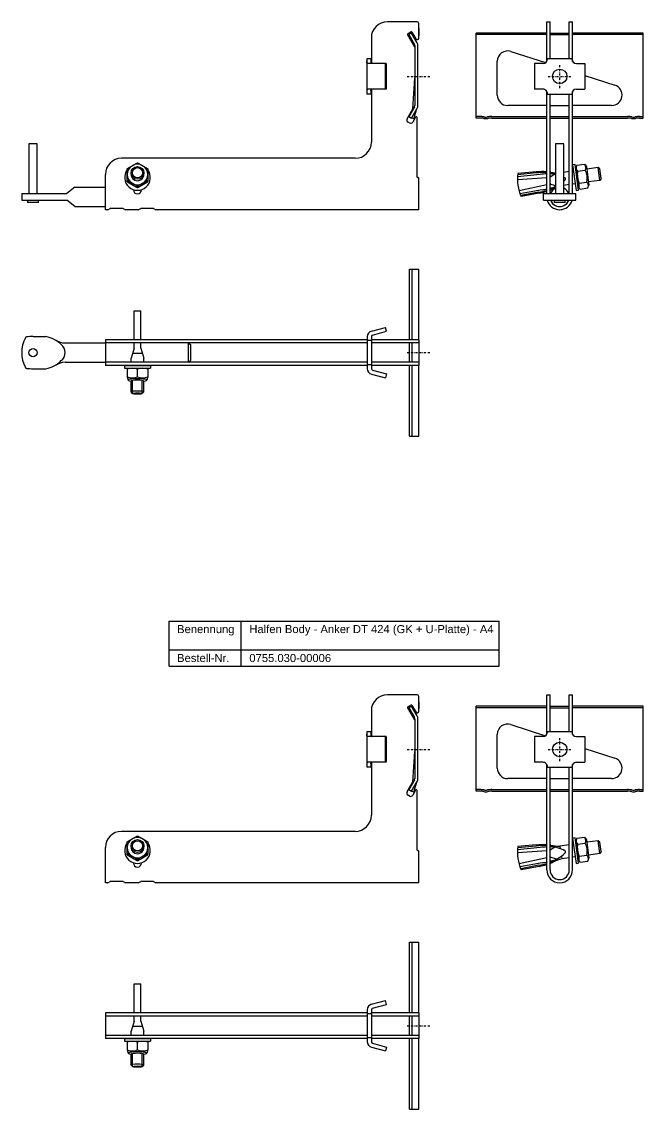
# Model space of a CAD drawing. Header units: millimetres. Extents: x 2245 to 3626, y -1202 to 170.
# Drawn here: x 2499 to 2885, y -1068 to -391 of the extents above; entities that cross this region are included whole.
import ezdxf

# ---------------------------------------------------------------- set-up
doc = ezdxf.new("R2010")
doc.units = ezdxf.units.MM
doc.header["$LTSCALE"] = 10
doc.linetypes.add('STRICHPUNKT2', pattern=[0.5, 0.25, -0.125, 0, -0.125])
doc.layers.add('HALFEN', color=2, linetype='Continuous')
doc.styles.add('ARIAL50', font='ARIAL.TTF', dxfattribs={"height": 5})

msp = doc.modelspace()

# ---------------------------------------------------------------- linework, layer by layer
at = {"layer": 'HALFEN'}
for p, q in [((2744.66, -390.86), (2726.16, -390.86)), ((2744.66, -390.86), (2726.16, -390.86)), ((2745.66, -395.12), (2745.66, -391.86)), ((2745.66, -401.04), (2745.66, -391.86)), ((2825.34, -415.52), (2825.34, -390.86)), ((2825.34, -390.86), (2827.34, -390.86)), ((2827.34, -413.85), (2827.34, -390.86)), ((2839.34, -413.86), (2839.34, -390.86)), ((2839.34, -390.86), (2841.34, -390.86)), ((2841.34, -415.51), (2841.34, -390.86)), ((2745.66, -395.12), (2745.66, -399.56)), ((2781.34, -450.86), (2781.34, -397.87)), ((2825.34, -397.87), (2781.34, -397.87)), ((2825.34, -398.87), (2781.34, -398.87)), ((2827.34, -397.87), (2839.34, -397.87)), ((2827.34, -398.87), (2839.34, -398.87)), ((2885.34, -397.87), (2841.34, -397.87)), ((2885.34, -398.87), (2841.34, -398.87)), ((2885.34, -450.86), (2885.34, -397.87)), ((2716.16, -400.86), (2716.16, -416.6)), ((2803.03, -409.31), (2824.56, -416.31)), ((2713.33, -413.86), (2713.33, -435.86)), ((2715.83, -413.86), (2713.33, -413.86)), ((2725.33, -416.86), (2714.11, -416.86)), ((2715.83, -413.86), (2715.83, -415.86)), ((2724.68, -416.86), (2724.68, -432.86)), ((2725.33, -416.86), (2725.33, -432.86)), ((2794.52, -436.49), (2794.52, -415.49)), ((2817.63, -416.84), (2817.62, -432.84)), ((2822.84, -416.85), (2817.63, -416.84)), ((2840.84, -413.86), (2825.84, -413.85)), ((2843.84, -416.86), (2849.05, -416.87)), ((2849.05, -416.87), (2849.04, -432.87)), ((2849.05, -424.26), (2867.66, -430.31)), ((2725.33, -432.86), (2714.11, -432.86)), ((2716.16, -433.11), (2716.16, -465.86)), ((2822.83, -432.85), (2817.62, -432.84)), ((2843.83, -432.86), (2849.04, -432.87)), ((2715.83, -435.86), (2713.33, -435.86)), ((2715.83, -433.86), (2715.83, -435.86)), ((2825.34, -497.86), (2825.34, -434.2)), ((2825.83, -435.85), (2840.83, -435.86)), ((2827.34, -497.86), (2827.34, -435.85)), ((2839.34, -497.86), (2839.34, -435.86)), ((2841.34, -497.86), (2841.34, -434.19)), ((2825.34, -442.99), (2801.02, -442.99)), ((2827.34, -442.99), (2839.34, -442.99)), ((2865.65, -442.99), (2841.34, -442.99)), ((2744.66, -487.56), (2744.66, -450.41)), ((2783.59, -449.86), (2781.34, -449.86)), ((2783.59, -450.86), (2781.34, -450.86)), ((2791.09, -449.86), (2825.34, -449.86)), ((2791.09, -450.86), (2825.34, -450.86)), ((2827.34, -449.86), (2839.34, -449.86)), ((2827.34, -450.86), (2839.34, -450.86)), ((2841.34, -449.86), (2875.59, -449.86)), ((2841.34, -450.86), (2875.59, -450.86)), ((2883.09, -449.86), (2885.34, -449.86)), ((2883.09, -450.86), (2885.34, -450.86)), ((2503.16, -466.86), (2503.16, -497.86)), ((2508.16, -466.86), (2503.16, -466.86)), ((2508.16, -497.86), (2508.16, -466.86)), ((2830.84, -466.86), (2830.84, -497.86)), ((2835.84, -466.86), (2830.84, -466.86)), ((2835.84, -497.86), (2835.84, -466.86)), ((2706.16, -475.86), (2560.66, -475.86)), ((2842.92, -479.79), (2841.34, -480.01)), ((2841.34, -480.01), (2843.56, -495.86)), ((2845.15, -495.63), (2842.92, -479.79)), ((2843.97, -480.14), (2843.23, -481.97)), ((2843.97, -480.14), (2848.75, -479.47)), ((2848.75, -479.47), (2849.96, -481.02)), ((2550.66, -507.86), (2550.66, -485.86)), ((2566.66, -485.74), (2566.65, -484.94)), ((2574.66, -485.74), (2574.66, -484.94)), ((2821.18, -485.92), (2807.14, -487.35)), ((2818.73, -484.29), (2807.31, -485.37)), ((2818.79, -484.99), (2807.37, -486.07)), ((2830.39, -485.65), (2827.34, -487.63)), ((2829.37, -485.56), (2830.39, -485.65)), ((2839.34, -484.18), (2835.84, -484.67)), ((2841.87, -483.82), (2841.34, -483.9)), ((2843.21, -481.81), (2844.82, -493.3)), ((2844.49, -483.86), (2849.27, -483.19)), ((2849.96, -481.02), (2851.58, -492.51)), ((2857.27, -481.66), (2850.19, -482.65)), ((2858.38, -489.58), (2857.27, -481.66)), ((2858.4, -482.51), (2857.27, -481.66)), ((2859.23, -488.45), (2858.4, -482.51)), ((2531.66, -493.86), (2526.66, -497.86)), ((2531.66, -493.86), (2550.66, -493.86)), ((2745.36, -487.86), (2744.96, -487.86)), ((2745.66, -507.86), (2745.66, -488.16)), ((2825.34, -488.05), (2807.06, -489.22)), ((2825.34, -492.36), (2808.04, -496.15)), ((2827.34, -491.42), (2827.41, -491.91)), ((2827.41, -491.91), (2827.34, -491.93)), ((2830.84, -492.97), (2827.41, -491.91)), ((2830.49, -493.52), (2830.84, -493.39)), ((2839.34, -492.25), (2835.84, -492.75)), ((2842.98, -491.74), (2841.34, -491.97)), ((2846.06, -495.01), (2844.84, -493.46)), ((2845.53, -491.29), (2850.31, -490.62)), ((2850.84, -494.34), (2851.58, -492.51)), ((2858.38, -489.58), (2851.3, -490.57)), ((2859.23, -488.45), (2858.38, -489.58)), ((2498.66, -497.86), (2526.66, -497.86)), ((2498.66, -497.86), (2498.66, -501.86)), ((2568.16, -495.56), (2568.16, -495.39)), ((2573.16, -495.56), (2573.16, -495.39)), ((2822.51, -495.43), (2808.63, -497.92)), ((2820.47, -496.98), (2809.2, -499.09)), ((2820.59, -497.62), (2809.31, -499.73)), ((2823.34, -497.86), (2843.34, -497.86)), ((2823.34, -501.86), (2823.34, -497.86)), ((2843.34, -501.86), (2843.34, -497.86)), ((2843.56, -495.86), (2845.15, -495.63)), ((2846.06, -495.01), (2850.84, -494.34)), ((2498.66, -501.86), (2526.66, -501.86)), ((2502.16, -501.86), (2502.16, -503.36)), ((2509.16, -503.36), (2502.16, -503.36)), ((2509.16, -503.36), (2509.16, -501.86)), ((2531.66, -505.86), (2526.66, -501.86)), ((2531.66, -505.86), (2550.66, -505.86)), ((2552.16, -507.86), (2553.66, -507.06)), ((2561.66, -507.06), (2553.66, -507.06)), ((2561.66, -507.06), (2563.16, -507.86)), ((2571.16, -507.86), (2572.66, -507.06)), ((2580.66, -507.06), (2572.66, -507.06)), ((2580.66, -507.06), (2582.16, -507.86)), ((2823.34, -501.86), (2843.34, -501.86)), ((2829.84, -501.86), (2829.84, -503.36)), ((2836.84, -503.36), (2829.84, -503.36)), ((2836.84, -503.36), (2836.84, -501.86)), ((2552.16, -507.86), (2550.66, -507.86)), ((2571.16, -507.86), (2563.16, -507.86)), ((2745.66, -507.86), (2582.16, -507.86)), ((2739.93, -588.83), (2739.93, -544.83)), ((2739.93, -544.83), (2745.66, -544.83)), ((2741.66, -588.83), (2741.66, -544.83)), ((2745.66, -588.83), (2745.66, -544.83)), ((2568.66, -570.81), (2572.66, -570.81)), ((2568.66, -588.83), (2568.66, -570.81)), ((2572.66, -588.83), (2572.66, -570.81)), ((2716.25, -583.47), (2725.01, -581.12)), ((2725.66, -583.54), (2725.01, -581.12)), ((2505.66, -586.83), (2513.66, -586.83)), ((2713.66, -588.83), (2550.66, -588.83)), ((2550.66, -588.83), (2550.66, -604.83)), ((2713.66, -586.85), (2713.66, -606.82)), ((2716.16, -586.85), (2716.16, -606.82)), ((2745.66, -588.83), (2716.16, -588.83)), ((2716.16, -588.83), (2716.16, -590.83)), ((2716.9, -585.89), (2725.66, -583.54)), ((2745.66, -588.83), (2745.66, -604.83)), ((2525.67, -590.83), (2550.66, -590.83)), ((2713.66, -590.83), (2550.66, -590.83)), ((2568.66, -594.06), (2566.66, -600.31)), ((2568.66, -594.06), (2568.66, -590.83)), ((2572.66, -594.06), (2572.66, -590.83)), ((2572.66, -594.06), (2574.66, -600.31)), ((2602.26, -590.83), (2602.26, -602.83)), ((2602.26, -590.83), (2603.66, -591.83)), ((2603.66, -591.83), (2603.66, -601.83)), ((2716.16, -589.33), (2713.66, -589.33)), ((2745.66, -590.83), (2716.16, -590.83)), ((2716.16, -590.83), (2716.16, -602.83)), ((2739.93, -602.83), (2739.93, -590.83)), ((2741.66, -602.83), (2741.66, -590.83)), ((2566.66, -602.83), (2566.66, -600.31)), ((2573.7, -597.31), (2567.66, -597.31)), ((2574.66, -602.83), (2574.66, -600.31)), ((2602.26, -602.83), (2603.66, -601.83)), ((2505.66, -606.83), (2513.66, -606.83)), ((2525.67, -602.83), (2550.66, -602.83)), ((2713.66, -602.83), (2550.66, -602.83)), ((2713.66, -604.83), (2550.66, -604.83)), ((2562.66, -604.83), (2578.66, -604.83)), ((2562.66, -604.83), (2562.66, -606.42)), ((2562.66, -606.42), (2578.66, -606.42)), ((2564.86, -606.42), (2564.16, -607.16)), ((2564.16, -607.16), (2564.16, -611.94)), ((2564.86, -606.42), (2576.46, -606.42)), ((2570.66, -611.94), (2570.66, -607.16)), ((2576.46, -606.42), (2577.16, -607.16)), ((2577.16, -607.16), (2577.16, -611.94)), ((2578.66, -604.83), (2578.66, -606.42)), ((2716.16, -604.33), (2713.66, -604.33)), ((2745.66, -602.83), (2716.16, -602.83)), ((2716.16, -602.83), (2716.16, -604.83)), ((2745.66, -604.83), (2716.16, -604.83)), ((2716.9, -607.78), (2725.66, -610.13)), ((2739.93, -648.83), (2739.93, -604.83)), ((2741.66, -648.83), (2741.66, -604.83)), ((2745.66, -648.83), (2745.66, -604.83)), ((2564.16, -611.94), (2564.86, -613.96)), ((2566.66, -621.31), (2566.66, -614.54)), ((2567.66, -622.31), (2567.66, -614.2)), ((2573.66, -622.31), (2573.66, -614.2)), ((2574.66, -621.31), (2574.66, -614.54)), ((2577.16, -611.94), (2576.46, -613.96)), ((2716.25, -610.2), (2725.01, -612.54)), ((2725.66, -610.13), (2725.01, -612.54)), ((2567.66, -622.31), (2566.66, -621.31)), ((2573.66, -622.31), (2574.66, -621.31)), ((2739.93, -648.83), (2745.66, -648.83)), ((2590.29, -763.93), (2795.66, -763.93)), ((2590.29, -791.93), (2590.29, -763.93)), ((2635.25, -791.93), (2635.25, -763.93)), ((2795.66, -791.93), (2795.66, -763.93)), ((2590.29, -781.93), (2795.66, -781.93)), ((2590.29, -791.93), (2795.66, -791.93)), ((2744.66, -809.86), (2726.16, -809.86)), ((2744.66, -809.86), (2726.16, -809.86)), ((2745.66, -814.12), (2745.66, -810.86)), ((2745.66, -820.04), (2745.66, -810.86)), ((2825.34, -834.52), (2825.34, -809.86)), ((2825.34, -809.86), (2827.34, -809.86)), ((2827.34, -832.85), (2827.34, -809.86)), ((2839.34, -832.86), (2839.34, -809.86)), ((2839.34, -809.86), (2841.34, -809.86)), ((2841.34, -834.51), (2841.34, -809.86)), ((2745.66, -814.12), (2745.66, -818.57)), ((2781.34, -869.86), (2781.34, -816.87)), ((2825.34, -816.87), (2781.34, -816.87)), ((2825.34, -817.87), (2781.34, -817.87)), ((2827.34, -816.87), (2839.34, -816.87)), ((2827.34, -817.87), (2839.34, -817.87)), ((2885.34, -816.87), (2841.34, -816.87)), ((2885.34, -817.87), (2841.34, -817.87)), ((2885.34, -869.86), (2885.34, -816.87)), ((2716.16, -819.86), (2716.16, -835.6)), ((2803.03, -828.31), (2824.56, -835.31)), ((2713.33, -832.86), (2713.33, -854.86)), ((2715.83, -832.86), (2713.33, -832.86)), ((2725.33, -835.86), (2714.11, -835.86)), ((2715.83, -832.86), (2715.83, -834.86)), ((2724.68, -835.86), (2724.68, -851.86)), ((2725.33, -835.86), (2725.33, -851.86)), ((2794.52, -855.5), (2794.52, -834.5)), ((2817.63, -835.85), (2817.62, -851.85)), ((2822.84, -835.85), (2817.63, -835.85)), ((2840.84, -832.86), (2825.84, -832.85)), ((2843.84, -835.87), (2849.05, -835.87)), ((2849.05, -835.87), (2849.04, -851.87)), ((2849.05, -843.27), (2867.66, -849.31)), ((2725.33, -851.86), (2714.11, -851.86)), ((2715.83, -852.86), (2715.83, -854.86)), ((2716.16, -852.12), (2716.16, -884.86)), ((2822.83, -851.85), (2817.62, -851.85)), ((2843.83, -851.87), (2849.04, -851.87)), ((2715.83, -854.86), (2713.33, -854.86)), ((2825.34, -918.86), (2825.34, -853.2)), ((2825.83, -854.85), (2840.83, -854.86)), ((2827.34, -918.86), (2827.34, -854.85)), ((2839.34, -918.86), (2839.34, -854.86)), ((2841.34, -918.86), (2841.34, -853.19)), ((2825.34, -862), (2801.02, -862)), ((2827.34, -862), (2839.34, -862)), ((2865.65, -862), (2841.34, -862)), ((2744.66, -906.56), (2744.66, -869.41)), ((2783.59, -868.86), (2781.34, -868.86)), ((2783.59, -869.86), (2781.34, -869.86)), ((2791.09, -868.86), (2825.34, -868.86)), ((2791.09, -869.86), (2825.34, -869.86)), ((2827.34, -868.86), (2839.34, -868.86)), ((2827.34, -869.86), (2839.34, -869.86)), ((2841.34, -868.86), (2875.59, -868.86)), ((2841.34, -869.86), (2875.59, -869.86)), ((2883.09, -868.86), (2885.34, -868.86)), ((2883.09, -869.86), (2885.34, -869.86)), ((2706.16, -894.86), (2560.66, -894.86)), ((2842.92, -898.79), (2841.34, -899.01)), ((2841.34, -899.01), (2843.56, -914.86)), ((2845.15, -914.64), (2842.92, -898.79)), ((2843.97, -899.14), (2843.23, -900.97)), ((2843.97, -899.14), (2848.75, -898.47)), ((2848.75, -898.47), (2849.96, -900.02)), ((2849.96, -900.02), (2851.58, -911.51)), ((2550.66, -926.86), (2550.66, -904.86)), ((2566.66, -904.74), (2566.65, -903.94)), ((2574.66, -904.74), (2574.66, -903.94)), ((2745.36, -906.86), (2744.96, -906.86)), ((2825.34, -907.05), (2807.06, -908.22)), ((2821.18, -904.92), (2807.14, -906.35)), ((2818.73, -903.29), (2807.31, -904.37)), ((2818.79, -903.99), (2807.37, -905.07)), ((2830.39, -904.65), (2827.34, -906.64)), ((2830.39, -904.65), (2827.34, -906.64)), ((2830.39, -904.65), (2827.34, -906.64)), ((2830.39, -904.65), (2827.34, -906.64)), ((2830.39, -904.65), (2827.34, -906.64)), ((2830.39, -904.65), (2827.34, -906.64)), ((2829.37, -904.56), (2830.39, -904.65)), ((2829.37, -904.56), (2830.39, -904.65)), ((2829.37, -904.56), (2830.39, -904.65)), ((2829.37, -904.56), (2830.39, -904.65)), ((2829.37, -904.56), (2830.39, -904.65)), ((2829.37, -904.56), (2830.39, -904.65)), ((2839.34, -903.18), (2833.5, -904)), ((2833.5, -904), (2833.74, -905.7)), ((2841.87, -902.82), (2841.34, -902.9)), ((2843.21, -900.82), (2844.82, -912.3)), ((2844.49, -902.86), (2849.27, -902.19)), ((2857.27, -900.66), (2850.19, -901.65)), ((2858.38, -908.58), (2857.27, -900.66)), ((2858.4, -901.51), (2857.27, -900.66)), ((2859.23, -907.45), (2858.4, -901.51)), ((2745.66, -926.86), (2745.66, -907.16)), ((2825.34, -911.37), (2808.04, -915.15)), ((2827.34, -910.42), (2827.41, -910.91)), ((2827.34, -910.42), (2827.41, -910.91)), ((2827.34, -910.42), (2827.41, -910.91)), ((2827.34, -910.42), (2827.41, -910.91)), ((2827.41, -910.91), (2827.34, -910.93)), ((2827.41, -910.91), (2827.34, -910.93)), ((2827.41, -910.91), (2827.34, -910.93)), ((2827.41, -910.91), (2827.34, -910.93)), ((2830.84, -911.97), (2827.41, -910.91)), ((2830.84, -911.97), (2827.41, -910.91)), ((2830.84, -911.97), (2827.41, -910.91)), ((2830.84, -911.97), (2827.41, -910.91)), ((2830.84, -911.97), (2827.41, -910.91)), ((2831.44, -912.15), (2827.41, -910.91)), ((2830.49, -912.52), (2831.44, -912.15)), ((2830.49, -912.52), (2830.84, -912.39)), ((2830.49, -912.52), (2830.84, -912.39)), ((2830.49, -912.52), (2830.84, -912.39)), ((2830.49, -912.52), (2830.84, -912.39)), ((2830.49, -912.52), (2830.84, -912.39)), ((2834.38, -910.22), (2834.62, -911.92)), ((2839.34, -911.26), (2834.62, -911.92)), ((2842.98, -910.74), (2841.34, -910.98)), ((2846.06, -914.01), (2844.84, -912.46)), ((2845.53, -910.29), (2850.31, -909.62)), ((2846.06, -914.01), (2850.84, -913.34)), ((2850.84, -913.34), (2851.58, -911.51)), ((2858.38, -908.58), (2851.3, -909.57)), ((2859.23, -907.45), (2858.38, -908.58)), ((2568.16, -914.56), (2568.16, -914.39)), ((2573.16, -914.56), (2573.16, -914.39)), ((2822.51, -914.43), (2808.63, -916.92)), ((2820.47, -915.98), (2809.2, -918.09)), ((2820.59, -916.62), (2809.31, -918.73)), ((2843.56, -914.86), (2845.15, -914.64)), ((2552.16, -926.86), (2550.66, -926.86)), ((2552.16, -926.86), (2553.66, -926.06)), ((2561.66, -926.06), (2553.66, -926.06)), ((2561.66, -926.06), (2563.16, -926.86)), ((2571.16, -926.86), (2563.16, -926.86)), ((2571.16, -926.86), (2572.66, -926.06)), ((2580.66, -926.06), (2572.66, -926.06)), ((2580.66, -926.06), (2582.16, -926.86)), ((2745.66, -926.86), (2582.16, -926.86)), ((2739.93, -1007.84), (2739.93, -963.84)), ((2739.93, -963.84), (2745.66, -963.84)), ((2741.66, -1007.84), (2741.66, -963.84)), ((2745.66, -1007.84), (2745.66, -963.84)), ((2568.66, -989.82), (2572.66, -989.82)), ((2568.66, -1007.84), (2568.66, -989.82)), ((2572.66, -1007.84), (2572.66, -989.82)), ((2716.25, -1002.47), (2725.01, -1000.13)), ((2725.66, -1002.54), (2725.01, -1000.13)), ((2713.66, -1007.84), (2550.66, -1007.84)), ((2550.66, -1007.84), (2550.66, -1023.84)), ((2713.66, -1005.85), (2713.66, -1025.82)), ((2716.16, -1008.34), (2713.66, -1008.34)), ((2716.16, -1005.85), (2716.16, -1025.82)), ((2745.66, -1007.84), (2716.16, -1007.84)), ((2716.16, -1007.84), (2716.16, -1009.84)), ((2716.9, -1004.89), (2725.66, -1002.54)), ((2745.66, -1007.84), (2745.66, -1023.84)), ((2713.66, -1009.84), (2550.66, -1009.84)), ((2568.66, -1013.07), (2566.66, -1019.32)), ((2568.66, -1013.07), (2568.66, -1009.84)), ((2572.66, -1013.07), (2572.66, -1009.84)), ((2572.66, -1013.07), (2574.66, -1019.32)), ((2745.66, -1009.84), (2716.16, -1009.84)), ((2716.16, -1009.84), (2716.16, -1021.84)), ((2739.93, -1021.84), (2739.93, -1009.84)), ((2741.66, -1021.84), (2741.66, -1009.84)), ((2713.66, -1021.84), (2550.66, -1021.84)), ((2566.66, -1021.84), (2566.66, -1019.32)), ((2573.7, -1016.32), (2567.66, -1016.32)), ((2574.66, -1021.84), (2574.66, -1019.32)), ((2745.66, -1021.84), (2716.16, -1021.84)), ((2716.16, -1021.84), (2716.16, -1023.84)), ((2713.66, -1023.84), (2550.66, -1023.84)), ((2562.66, -1023.84), (2578.66, -1023.84)), ((2562.66, -1023.84), (2562.66, -1025.42)), ((2562.66, -1025.42), (2578.66, -1025.42)), ((2564.86, -1025.42), (2564.16, -1026.16)), ((2564.16, -1026.16), (2564.16, -1030.94)), ((2564.86, -1025.42), (2576.46, -1025.42)), ((2570.66, -1030.94), (2570.66, -1026.16)), ((2576.46, -1025.42), (2577.16, -1026.16)), ((2577.16, -1026.16), (2577.16, -1030.94)), ((2578.66, -1023.84), (2578.66, -1025.42)), ((2716.16, -1023.34), (2713.66, -1023.34)), ((2745.66, -1023.84), (2716.16, -1023.84)), ((2716.9, -1026.78), (2725.66, -1029.13)), ((2739.93, -1067.84), (2739.93, -1023.84)), ((2741.66, -1067.84), (2741.66, -1023.84)), ((2745.66, -1067.84), (2745.66, -1023.84)), ((2564.16, -1030.94), (2564.86, -1032.96)), ((2566.66, -1040.32), (2566.66, -1033.55)), ((2567.66, -1041.32), (2567.66, -1033.2)), ((2573.66, -1041.32), (2573.66, -1033.2)), ((2574.66, -1040.32), (2574.66, -1033.55)), ((2577.16, -1030.94), (2576.46, -1032.96)), ((2716.25, -1029.2), (2725.01, -1031.55)), ((2725.66, -1029.13), (2725.01, -1031.55)), ((2567.66, -1041.32), (2566.66, -1040.32)), ((2573.66, -1041.32), (2574.66, -1040.32)), ((2739.93, -1067.84), (2745.66, -1067.84))]:
    msp.add_line(p, q, dxfattribs=at)
at = {"layer": 'HALFEN', "extrusion": (0, 1, 0)}
for p, q in [((2743.13, -406.4), (2738.81, -398.91)), ((2738.99, -398.22), (2740.72, -397.22)), ((2741.13, -397.87), (2739.4, -398.87)), ((2739.4, -398.87), (2742.93, -404.98)), ((2744.66, -403.98), (2741.13, -397.87)), ((2741.41, -397.41), (2743.79, -401.54)), ((2743.13, -405.73), (2743.13, -442.99)), ((2745.13, -442.99), (2745.13, -405.73)), ((2742, -445.14), (2743.13, -426.02)), ((2738.44, -451.31), (2742, -445.14)), ((2742.93, -443.74), (2739.4, -449.86)), ((2741.13, -450.86), (2744.66, -444.74)), ((2742.54, -451.36), (2744.44, -445.12)), ((2739.86, -453.86), (2738.99, -453.36)), ((2739.4, -449.86), (2741.12, -450.85)), ((2741.13, -450.86), (2741.12, -450.85)), ((2741.48, -450.98), (2741.13, -450.86)), ((2742.54, -451.36), (2741.48, -450.98)), ((2743.72, -450.16), (2741.91, -453.31)), ((2564.26, -490.43), (2564.26, -489.69)), ((2570.66, -494.09), (2570.66, -493.36)), ((2577.06, -490.43), (2577.06, -489.69)), ((2743.13, -825.4), (2738.81, -817.91)), ((2738.99, -817.22), (2740.72, -816.22)), ((2741.13, -816.87), (2739.4, -817.87)), ((2739.4, -817.87), (2742.93, -823.99)), ((2744.66, -822.99), (2741.13, -816.87)), ((2741.41, -816.41), (2743.79, -820.54)), ((2743.13, -824.74), (2743.13, -862)), ((2745.13, -862), (2745.13, -824.74)), ((2742, -864.14), (2743.13, -845.03)), ((2738.44, -870.31), (2742, -864.14)), ((2742.93, -862.75), (2739.4, -868.86)), ((2741.13, -869.86), (2744.66, -863.75)), ((2742.54, -870.36), (2744.44, -864.13)), ((2739.86, -872.86), (2738.99, -872.36)), ((2739.4, -868.86), (2741.12, -869.85)), ((2741.13, -869.86), (2741.12, -869.85)), ((2741.48, -869.98), (2741.13, -869.86)), ((2742.54, -870.36), (2741.48, -869.98)), ((2743.72, -869.16), (2741.91, -872.31)), ((2564.26, -909.43), (2564.26, -908.69)), ((2570.66, -913.09), (2570.66, -912.36)), ((2577.06, -909.43), (2577.06, -908.69))]:
    msp.add_line(p, q, dxfattribs=at)
at = {"layer": 'HALFEN', "color": 1, "linetype": 'STRICHPUNKT2', "ltscale": 0.5}
for p, q in [((2833.34, -432.11), (2833.34, -417.61)), ((2738.41, -424.86), (2752.91, -424.86)), ((2826.09, -424.86), (2840.59, -424.86)), ((2738.41, -596.83), (2752.91, -596.83)), ((2833.34, -851.11), (2833.34, -836.61)), ((2738.41, -843.86), (2752.91, -843.86)), ((2826.09, -843.86), (2840.59, -843.86)), ((2738.41, -1015.84), (2752.91, -1015.84))]:
    msp.add_line(p, q, dxfattribs=at)
at = {"layer": 'HALFEN'}
for centre, radius in [((2833.34, -424.86), 4.5), ((2505.66, -596.83), 2.55), ((2833.34, -843.86), 4.5)]:
    msp.add_circle(centre, radius, dxfattribs=at)
for centre, radius, start, end in [((2726.16, -400.86), 10, 90, 180), ((2744.66, -391.86), 1, 0, 90), ((2739.24, -398.66), 0.5, 120, 210), ((2740.97, -397.66), 0.5, 30, 120), ((2741.63, -405.73), 1.5, 0, 30), ((2744.66, -401.04), 1, 210, 0), ((2741.63, -405.73), 3.5, 360, 30), ((2801.02, -415.49), 6.5, 72, 180), ((2822.84, -413.85), 3, 269.95559, 359.95559), ((2843.84, -413.86), 3, 179.95559, 269.95559), ((2822.83, -435.85), 3, 359.95559, 89.95559), ((2843.83, -435.86), 3, 89.95559, 179.95559), ((2865.65, -436.49), 6.5, 270, 72), ((2801.02, -436.49), 6.5, 180, 270), ((2741.63, -442.99), 1.5, 330, 360), ((2741.63, -442.99), 3.5, 330, 0), ((2739.74, -452.06), 1.5, 150, 240), ((2740.61, -452.56), 1.5, 240, 330), ((2744.16, -450.41), 0.5, 0, 150), ((2783.59, -465.86), 16, 80.36636, 90), ((2783.59, -465.86), 15, 80.36636, 90), ((2787.34, -443.77), 7.41, 260.36636, 279.63364), ((2787.34, -443.77), 6.41, 260.36636, 279.63364), ((2791.09, -465.86), 16, 90, 99.63364), ((2791.09, -465.86), 15, 90, 99.63364), ((2875.59, -465.86), 16, 80.36636, 90), ((2875.59, -465.86), 15, 80.36636, 90), ((2879.34, -443.77), 7.41, 260.36636, 279.63364), ((2879.34, -443.77), 6.41, 260.36636, 279.63364), ((2883.09, -465.86), 16, 90, 99.63364), ((2883.09, -465.86), 15, 90, 99.63364), ((2706.16, -465.86), 10, 270, 0), ((2560.66, -485.86), 10, 90, 180), ((2846.94, -481.62), 3.32, 162.43847, 222.43847), ((2846.3, -481.71), 3.32, 333.56153, 33.56153), ((2570.66, -487.79), 8, 143.1301, 36.8699), ((2833.87, -488.98), 26.8, 172.24397, 203.64347), ((2822.73, -526.44), 42.29, 86.47165, 95.44157), ((2822.9, -515.37), 30.65, 85.43459, 97.65576), ((2827.2, -529.19), 43.69, 92.44132, 97.9226), ((2822.73, -526.44), 42.29, 83.07738, 83.75165), ((2822.9, -515.37), 30.65, 74.98685, 81.67144), ((2827.2, -529.19), 43.69, 87.15167, 89.81779), ((2832.57, -464.48), 20.54, 256.67305, 265.17141), ((2856.72, -485.93), 12.4, 170.38303, 205.61697), ((2838.09, -488.55), 12.4, 350.38303, 25.61697), ((2744.96, -487.56), 0.3, 180, 270), ((2745.36, -488.16), 0.3, 0, 90), ((2816.05, -466.65), 30.65, 291.60765, 298.84489), ((2816.37, -452.17), 43.69, 284.53264, 288.84833), ((2822.9, -515.37), 30.65, 63.44584, 65.02826), ((2816.05, -466.65), 30.65, 310.20847, 312.55416), ((2836.43, -488.52), 0.594, 357.93529, 73.26541), ((2836.46, -488.73), 0.594, 302.73459, 18.06471), ((2848.5, -492.77), 3.32, 153.56153, 213.56153), ((2847.86, -492.86), 3.32, 342.43847, 42.43847), ((2570.66, -495.56), 2.5, 180, 0), ((2816.05, -466.65), 30.65, 278.34424, 287.63767), ((2812.84, -456.05), 42.29, 280.55843, 287.18811), ((2816.37, -452.17), 43.69, 278.0774, 281.83857), ((2812.84, -456.05), 42.29, 290.04791, 292.92262), ((2833.34, -499.86), 6, 114.62432, 160.52878), ((2839.37, -512.9), 20.54, 114.55078, 119.32695), ((2833.34, -499.86), 6, 19.47122, 65.37568), ((2833.34, -499.86), 8, 194.47751, 345.52249), ((2833.34, -499.86), 6, 199.47122, 245.37568), ((2833.34, -499.86), 6, 199.47122, 340.52878), ((2833.34, -499.86), 6, 294.62432, 340.52878), ((2519.21, -596.83), 20.55, 153.10667, 206.89333), ((2501.77, -587.99), 1, 95.71948, 153.10667), ((2505, -620.21), 33.38, 88.87071, 95.71948), ((2510.2, -605.23), 18.71, 45.68888, 79.34138), ((2717.16, -586.85), 3.5, 105, 180), ((2717.16, -586.85), 1, 105, 180), ((2526.37, -577.28), 13.57, 240.09537, 267.05052), ((2519.23, -596.83), 6.43, 308.92503, 51.07497), ((2510.2, -588.44), 18.71, 280.65862, 314.31112), ((2501.77, -605.68), 1, 206.89333, 264.28052), ((2505, -573.46), 33.38, 264.28052, 271.12929), ((2526.37, -616.39), 13.57, 92.94948, 119.90463), ((2567.41, -615.95), 9.37, 69.70545, 110.29455), ((2573.91, -615.95), 9.37, 69.70545, 110.29455), ((2717.16, -606.82), 3.5, 180, 255), ((2717.16, -606.82), 1, 180, 255), ((2567.41, -603.15), 9.37, 249.70545, 290.29455), ((2573.91, -603.15), 9.37, 249.70545, 290.29455), ((2726.16, -819.86), 10, 90, 180), ((2744.66, -810.86), 1, 0, 90), ((2739.24, -817.66), 0.5, 120, 210), ((2740.97, -816.66), 0.5, 30, 120), ((2741.63, -824.74), 1.5, 0, 30), ((2744.66, -820.04), 1, 210, 0), ((2741.63, -824.74), 3.5, 360, 30), ((2801.02, -834.5), 6.5, 72, 180), ((2822.84, -832.85), 3, 269.95559, 359.95559), ((2843.84, -832.87), 3, 179.95559, 269.95559), ((2822.83, -854.85), 3, 359.95559, 89.95559), ((2843.83, -854.87), 3, 89.95559, 179.95559), ((2865.65, -855.5), 6.5, 270, 72), ((2801.02, -855.5), 6.5, 180, 270), ((2741.63, -862), 1.5, 330, 360), ((2741.63, -862), 3.5, 330, 0), ((2739.74, -871.06), 1.5, 150, 240), ((2740.61, -871.56), 1.5, 240, 330), ((2744.16, -869.41), 0.5, 0, 150), ((2783.59, -884.86), 16, 80.36636, 90), ((2783.59, -884.86), 15, 80.36636, 90), ((2787.34, -862.77), 7.41, 260.36636, 279.63364), ((2787.34, -862.77), 6.41, 260.36636, 279.63364), ((2791.09, -884.86), 16, 90, 99.63364), ((2791.09, -884.86), 15, 90, 99.63364), ((2875.59, -884.86), 16, 80.36636, 90), ((2875.59, -884.86), 15, 80.36636, 90), ((2879.34, -862.77), 7.41, 260.36636, 279.63364), ((2879.34, -862.77), 6.41, 260.36636, 279.63364), ((2883.09, -884.86), 16, 90, 99.63364), ((2883.09, -884.86), 15, 90, 99.63364), ((2706.16, -884.86), 10, 270, 0), ((2560.66, -904.86), 10, 90, 180), ((2846.94, -900.62), 3.32, 162.43847, 222.43847), ((2846.3, -900.71), 3.32, 333.56153, 33.56153), ((2570.66, -906.79), 8, 143.1301, 36.8699), ((2744.96, -906.56), 0.3, 180, 270), ((2745.36, -907.16), 0.3, 0, 90), ((2833.87, -907.98), 26.8, 172.24397, 203.64347), ((2822.73, -945.44), 42.29, 86.47165, 95.44157), ((2822.9, -934.37), 30.65, 85.43459, 97.65576), ((2827.2, -948.19), 43.69, 92.44132, 97.9226), ((2822.73, -945.44), 42.29, 83.07738, 83.75165), ((2822.73, -945.44), 42.29, 83.07738, 83.75165), ((2822.73, -945.44), 42.29, 83.07738, 83.75165), ((2822.73, -945.44), 42.29, 83.07738, 83.75165), ((2822.9, -934.37), 30.65, 63.44584, 81.67144), ((2827.2, -948.19), 43.69, 87.15167, 89.81779), ((2827.2, -948.19), 43.69, 87.15167, 89.81779), ((2827.2, -948.19), 43.69, 87.15167, 89.81779), ((2827.2, -948.19), 43.69, 87.15167, 89.81779), ((2827.2, -948.19), 43.69, 87.15167, 89.81779), ((2827.2, -948.19), 43.69, 87.15167, 89.81779), ((2832.57, -883.48), 20.54, 256.67305, 272.61653), ((2836.43, -907.52), 0.594, 357.93529, 73.26541), ((2836.43, -907.52), 0.594, 357.93529, 73.26541), ((2836.43, -907.52), 0.594, 357.93529, 73.26541), ((2856.72, -904.93), 12.4, 170.38303, 205.61697), ((2838.09, -907.55), 12.4, 350.38303, 25.61697), ((2816.05, -885.65), 30.65, 291.60765, 312.55416), ((2816.37, -871.17), 43.69, 284.53264, 288.84833), ((2816.37, -871.17), 43.69, 284.53264, 288.84833), ((2816.37, -871.17), 43.69, 284.53264, 288.84833), ((2816.37, -871.17), 43.69, 284.53264, 288.84833), ((2816.37, -871.17), 43.69, 284.53264, 288.84833), ((2816.37, -871.17), 43.69, 284.53264, 288.84833), ((2839.37, -931.9), 20.54, 103.38347, 119.32695), ((2836.46, -907.73), 0.594, 302.73459, 18.06471), ((2836.46, -907.73), 0.594, 302.73459, 18.06471), ((2836.46, -907.73), 0.594, 302.73459, 18.06471), ((2848.5, -911.77), 3.32, 153.56153, 213.56153), ((2847.86, -911.86), 3.32, 342.43847, 42.43847), ((2570.66, -914.56), 2.5, 180, 0), ((2816.05, -885.65), 30.65, 278.34424, 287.63767), ((2812.84, -875.05), 42.29, 280.55843, 287.18811), ((2816.37, -871.17), 43.69, 278.0774, 281.83857), ((2833.34, -918.86), 8, 180, 360), ((2812.84, -875.05), 42.29, 290.04791, 292.92262), ((2812.84, -875.05), 42.29, 290.04791, 292.92262), ((2812.84, -875.05), 42.29, 290.04791, 292.92262), ((2812.84, -875.05), 42.29, 290.04791, 292.92262), ((2812.84, -875.05), 42.29, 290.04791, 292.92262), ((2812.84, -875.05), 42.29, 290.04791, 292.92262), ((2833.34, -918.86), 6, 180, 0), ((2717.16, -1005.85), 3.5, 105, 180), ((2717.16, -1005.85), 1, 105, 180), ((2567.41, -1034.95), 9.37, 69.70545, 110.29455), ((2573.91, -1034.95), 9.37, 69.70545, 110.29455), ((2717.16, -1025.82), 3.5, 180, 255), ((2717.16, -1025.82), 1, 180, 255), ((2567.41, -1022.15), 9.37, 249.70545, 290.29455), ((2573.91, -1022.15), 9.37, 249.70545, 290.29455)]:
    msp.add_arc(centre, radius, start, end, dxfattribs=at)
for centre, major_axis, ratio, start_param, end_param in [((2570.66, -485.95), (6.4, 0), 0.992546, 2.094395, 3.141593), ((2570.66, -485.95), (6.4, 0), 0.992546, 1.047198, 2.094395), ((2570.66, -485.95), (-6.4, 0), 0.992546, 3.141593, 4.18879), ((2570.66, -485.95), (6.4, 0), 0.992546, 3.141593, 4.18879), ((2570.66, -485.82), (-4, 0), 0.992546, -0.018407, 1.570796), ((2570.66, -485.82), (4, 0), 0.992546, 4.712389, 6.301592), ((2570.66, -485.95), (-6.4, 0), 0.992546, 2.094395, 3.141593), ((2570.66, -485.95), (-6.4, 0), 0.992546, 1.047198, 2.094395), ((2570.66, -613.96), (-5.8, 0), 0.139173, 2.331809, 7.092969), ((2570.66, -614.57), (4, 0), 0.139033, 0.050629, 3.096659), ((2570.66, -621.32), (-4, 0), 0.139173, 3.158116, 6.266662), ((2570.66, -904.95), (6.4, 0), 0.992546, 2.094395, 3.141593), ((2570.66, -904.95), (6.4, 0), 0.992546, 1.047198, 2.094395), ((2570.66, -904.95), (-6.4, 0), 0.992546, 3.141593, 4.18879), ((2570.66, -904.95), (6.4, 0), 0.992546, 3.141593, 4.18879), ((2570.66, -904.82), (-4, 0), 0.992546, -0.018407, 1.570796), ((2570.66, -904.82), (4, 0), 0.992546, 4.712389, 6.301592), ((2570.66, -904.95), (-6.4, 0), 0.992546, 2.094395, 3.141593), ((2570.66, -904.95), (-6.4, 0), 0.992546, 1.047198, 2.094395), ((2570.66, -1032.96), (-5.8, 0), 0.139173, 2.331809, 7.092969), ((2570.66, -1033.57), (4, 0), 0.139033, 0.050629, 3.096659), ((2570.66, -1040.33), (-4, 0), 0.139173, 3.158116, 6.266662)]:
    msp.add_ellipse(centre, major_axis=major_axis, ratio=ratio, start_param=start_param, end_param=end_param, dxfattribs=at)
for centre, major_axis, ratio in [((2570.66, -484.94), (4, 0), 0.992546), ((2570.66, -484.84), (3.2, 0), 0.992546), ((2570.66, -622.31), (-3, 0), 0.139173), ((2570.66, -903.94), (4, 0), 0.992546), ((2570.66, -903.84), (3.2, 0), 0.992546), ((2570.66, -1041.32), (-3, 0), 0.139173)]:
    msp.add_ellipse(centre, major_axis=major_axis, ratio=ratio, dxfattribs=at)
for points, knots in [([(2714.11, -416.86), (2714.01, -416.85), (2713.92, -416.84), (2713.74, -416.77), (2713.67, -416.72), (2713.54, -416.58), (2713.49, -416.49), (2713.42, -416.28), (2713.39, -416.17), (2713.35, -415.91), (2713.34, -415.77), (2713.33, -415.47), (2713.33, -415.32), (2713.33, -415.16)], [12.939429, 12.939429, 12.939429, 12.939429, 13.450896, 13.450896, 13.981749, 13.981749, 14.512603, 14.512603, 15.043457, 15.043457, 15.58114, 15.58114, 16.065881, 16.065881, 16.065881, 16.065881]), ([(2715.84, -416.01), (2715.85, -416.07), (2715.86, -416.14), (2715.89, -416.26), (2715.92, -416.33), (2716, -416.46), (2716.05, -416.52), (2716.12, -416.57), (2716.14, -416.59), (2716.16, -416.6)], [4.1764157, 4.1764157, 4.1764157, 4.1764157, 4.4061223, 4.4061223, 4.6848401, 4.6848401, 4.9635579, 4.9635579, 5.0545355, 5.0545355, 5.0545355, 5.0545355]), ([(2716.16, -416.6), (2716.2, -416.64), (2716.24, -416.67), (2716.34, -416.73), (2716.41, -416.76), (2716.47, -416.79)], [2.958333, 2.958333, 2.958333, 2.958333, 3.2000176, 3.2000176, 3.5438255, 3.5438255, 3.5438255, 3.5438255]), ([(2716.83, -416.86), (2716.72, -416.86), (2716.6, -416.84), (2716.48, -416.79), (2716.48, -416.79), (2716.47, -416.79)], [0, 0, 0, 0, 0.6724021, 0.6724021, 0.712352, 0.712352, 0.712352, 0.712352]), ([(2714.11, -432.86), (2714.01, -432.86), (2713.92, -432.87), (2713.74, -432.94), (2713.67, -432.99), (2713.54, -433.13), (2713.49, -433.22), (2713.42, -433.43), (2713.39, -433.55), (2713.35, -433.8), (2713.34, -433.94), (2713.33, -434.24), (2713.33, -434.39), (2713.33, -434.55)], [12.939429, 12.939429, 12.939429, 12.939429, 13.450896, 13.450896, 13.981749, 13.981749, 14.512603, 14.512603, 15.043457, 15.043457, 15.58114, 15.58114, 16.065881, 16.065881, 16.065881, 16.065881]), ([(2715.84, -433.7), (2715.85, -433.64), (2715.86, -433.58), (2715.89, -433.45), (2715.92, -433.38), (2716, -433.25), (2716.05, -433.2), (2716.12, -433.14), (2716.14, -433.12), (2716.16, -433.11)], [4.1764157, 4.1764157, 4.1764157, 4.1764157, 4.4061223, 4.4061223, 4.6848401, 4.6848401, 4.9635579, 4.9635579, 5.0545355, 5.0545355, 5.0545355, 5.0545355]), ([(2716.16, -433.11), (2716.2, -433.08), (2716.24, -433.04), (2716.34, -432.98), (2716.41, -432.95), (2716.47, -432.92)], [2.958333, 2.958333, 2.958333, 2.958333, 3.2000176, 3.2000176, 3.5438255, 3.5438255, 3.5438255, 3.5438255]), ([(2716.83, -432.86), (2716.72, -432.86), (2716.6, -432.88), (2716.48, -432.92), (2716.48, -432.92), (2716.47, -432.92)], [0, 0, 0, 0, 0.6724021, 0.6724021, 0.712352, 0.712352, 0.712352, 0.712352]), ([(2714.11, -835.86), (2714.01, -835.86), (2713.92, -835.84), (2713.74, -835.77), (2713.67, -835.72), (2713.54, -835.58), (2713.49, -835.49), (2713.42, -835.29), (2713.39, -835.17), (2713.35, -834.91), (2713.34, -834.77), (2713.33, -834.47), (2713.33, -834.32), (2713.33, -834.16)], [12.939429, 12.939429, 12.939429, 12.939429, 13.450896, 13.450896, 13.981749, 13.981749, 14.512603, 14.512603, 15.043457, 15.043457, 15.58114, 15.58114, 16.065881, 16.065881, 16.065881, 16.065881]), ([(2715.84, -835.01), (2715.85, -835.08), (2715.86, -835.14), (2715.89, -835.26), (2715.92, -835.34), (2716, -835.46), (2716.05, -835.52), (2716.12, -835.57), (2716.14, -835.59), (2716.16, -835.6)], [4.1764157, 4.1764157, 4.1764157, 4.1764157, 4.4061223, 4.4061223, 4.6848401, 4.6848401, 4.9635579, 4.9635579, 5.0545355, 5.0545355, 5.0545355, 5.0545355]), ([(2716.16, -835.6), (2716.2, -835.64), (2716.24, -835.67), (2716.34, -835.73), (2716.41, -835.77), (2716.47, -835.79)], [2.958333, 2.958333, 2.958333, 2.958333, 3.2000176, 3.2000176, 3.5438255, 3.5438255, 3.5438255, 3.5438255]), ([(2716.83, -835.86), (2716.72, -835.86), (2716.6, -835.84), (2716.48, -835.8), (2716.48, -835.79), (2716.47, -835.79)], [0, 0, 0, 0, 0.6724021, 0.6724021, 0.712352, 0.712352, 0.712352, 0.712352]), ([(2714.11, -851.86), (2714.01, -851.86), (2713.92, -851.87), (2713.74, -851.94), (2713.67, -851.99), (2713.54, -852.13), (2713.49, -852.22), (2713.42, -852.43), (2713.39, -852.55), (2713.35, -852.8), (2713.34, -852.94), (2713.33, -853.24), (2713.33, -853.39), (2713.33, -853.55)], [12.939429, 12.939429, 12.939429, 12.939429, 13.450896, 13.450896, 13.981749, 13.981749, 14.512603, 14.512603, 15.043457, 15.043457, 15.58114, 15.58114, 16.065881, 16.065881, 16.065881, 16.065881]), ([(2715.84, -852.7), (2715.85, -852.64), (2715.86, -852.58), (2715.89, -852.45), (2715.92, -852.38), (2716, -852.25), (2716.05, -852.2), (2716.12, -852.14), (2716.14, -852.13), (2716.16, -852.11)], [4.1764157, 4.1764157, 4.1764157, 4.1764157, 4.4061223, 4.4061223, 4.6848401, 4.6848401, 4.9635579, 4.9635579, 5.0545355, 5.0545355, 5.0545355, 5.0545355]), ([(2716.16, -852.11), (2716.2, -852.08), (2716.24, -852.05), (2716.34, -851.98), (2716.41, -851.95), (2716.47, -851.92)], [2.958333, 2.958333, 2.958333, 2.958333, 3.2000176, 3.2000176, 3.5438255, 3.5438255, 3.5438255, 3.5438255]), ([(2716.83, -851.86), (2716.72, -851.86), (2716.6, -851.88), (2716.48, -851.92), (2716.48, -851.92), (2716.47, -851.92)], [0, 0, 0, 0, 0.6724021, 0.6724021, 0.712352, 0.712352, 0.712352, 0.712352])]:
    msp.add_open_spline(points, degree=3, knots=knots, dxfattribs=at)
for points in [[(2715.83, -415.86), (2715.83, -415.91), (2715.83, -415.96), (2715.84, -416.01)], [(2715.83, -433.86), (2715.83, -433.8), (2715.83, -433.75), (2715.84, -433.7)], [(2715.83, -834.86), (2715.83, -834.91), (2715.83, -834.96), (2715.84, -835.01)], [(2715.83, -852.86), (2715.83, -852.8), (2715.83, -852.75), (2715.84, -852.7)]]:
    msp.add_open_spline(points, degree=3, dxfattribs=at)
for points, weights in [([(2564.26, -482.35), (2565.97, -481.3), (2567.46, -480.45)], [1.10687800441, 1.09201433874, 1]), ([(2567.46, -480.45), (2568.94, -479.6), (2570.66, -478.69)], [1, 1.09201433874, 1.10687800441]), ([(2570.66, -478.69), (2572.37, -479.6), (2573.86, -480.45)], [1.10687800441, 1.09201433874, 1]), ([(2573.86, -480.45), (2575.34, -481.3), (2577.06, -482.35)], [1, 1.09201433874, 1.10687800441]), ([(2564.26, -485.95), (2564.26, -484.25), (2564.26, -482.35)], [1, 1.09201433874, 1.10687800441]), ([(2564.26, -489.69), (2564.26, -487.65), (2564.26, -485.95)], [1.10687800441, 1.09201433874, 1]), ([(2577.06, -482.35), (2577.06, -484.25), (2577.06, -485.95)], [1.10687800441, 1.09201433874, 1]), ([(2577.06, -485.95), (2577.06, -487.65), (2577.06, -489.69)], [1, 1.09201433874, 1.10687800441]), ([(2567.46, -491.45), (2565.97, -490.6), (2564.26, -489.69)], [1, 1.09201433874, 1.10687800441]), ([(2564.26, -490.43), (2565.97, -491.48), (2567.46, -492.33)], [1.10687800441, 1.09201433874, 1]), ([(2570.66, -493.36), (2568.94, -492.3), (2567.46, -491.45)], [1.10687800441, 1.09201433874, 1]), ([(2567.46, -492.33), (2568.94, -493.18), (2570.66, -494.09)], [1, 1.09201433874, 1.10687800441]), ([(2573.86, -491.45), (2572.37, -492.3), (2570.66, -493.36)], [1, 1.09201433874, 1.10687800441]), ([(2570.66, -494.09), (2572.37, -493.18), (2573.86, -492.33)], [1.10687800441, 1.09201433874, 1]), ([(2577.06, -489.69), (2575.34, -490.6), (2573.86, -491.45)], [1.10687800441, 1.09201433874, 1]), ([(2573.86, -492.33), (2575.34, -491.48), (2577.06, -490.43)], [1, 1.09201433874, 1.10687800441]), ([(2564.26, -901.35), (2565.97, -900.3), (2567.46, -899.45)], [1.10687800441, 1.09201433874, 1]), ([(2567.46, -899.45), (2568.94, -898.6), (2570.66, -897.69)], [1, 1.09201433874, 1.10687800441]), ([(2570.66, -897.69), (2572.37, -898.6), (2573.86, -899.45)], [1.10687800441, 1.09201433874, 1]), ([(2573.86, -899.45), (2575.34, -900.3), (2577.06, -901.35)], [1, 1.09201433874, 1.10687800441]), ([(2564.26, -904.95), (2564.26, -903.25), (2564.26, -901.35)], [1, 1.09201433874, 1.10687800441]), ([(2564.26, -908.69), (2564.26, -906.65), (2564.26, -904.95)], [1.10687800441, 1.09201433874, 1]), ([(2577.06, -901.35), (2577.06, -903.25), (2577.06, -904.95)], [1.10687800441, 1.09201433874, 1]), ([(2577.06, -904.95), (2577.06, -906.65), (2577.06, -908.69)], [1, 1.09201433874, 1.10687800441]), ([(2567.46, -910.45), (2565.97, -909.6), (2564.26, -908.69)], [1, 1.09201433874, 1.10687800441]), ([(2564.26, -909.43), (2565.97, -910.48), (2567.46, -911.33)], [1.10687800441, 1.09201433874, 1]), ([(2570.66, -912.36), (2568.94, -911.3), (2567.46, -910.45)], [1.10687800441, 1.09201433874, 1]), ([(2567.46, -911.33), (2568.94, -912.18), (2570.66, -913.09)], [1, 1.09201433874, 1.10687800441]), ([(2573.86, -910.45), (2572.37, -911.3), (2570.66, -912.36)], [1, 1.09201433874, 1.10687800441]), ([(2570.66, -913.09), (2572.37, -912.18), (2573.86, -911.33)], [1.10687800441, 1.09201433874, 1]), ([(2577.06, -908.69), (2575.34, -909.6), (2573.86, -910.45)], [1.10687800441, 1.09201433874, 1]), ([(2573.86, -911.33), (2575.34, -910.48), (2577.06, -909.43)], [1, 1.09201433874, 1.10687800441])]:
    msp.add_rational_spline(points, weights, degree=2, dxfattribs=at)

# ---------------------------------------------------------------- texts
at = {"layer": 'HALFEN', "style": 'ARIAL50'}
for s, p in [('Benennung', (2595.29, -771.43)), ('Halfen Body - Anker DT 424 (GK + U-Platte) - A4', (2640.25, -771.43)), ('Bestell-Nr.', (2595.29, -789.43)), ('0755.030-00006', (2640.25, -789.43))]:
    msp.add_text(s, height=5, dxfattribs=at).set_placement(p)

doc.saveas('drawing.dxf')
